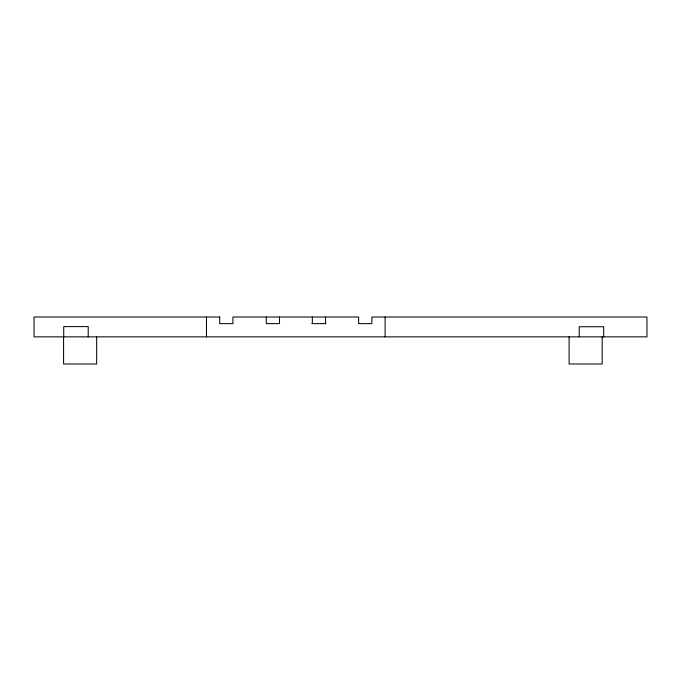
<?xml version="1.0" encoding="UTF-8"?>
<svg xmlns="http://www.w3.org/2000/svg" width="681" height="681" viewBox="0 0 681 681"><rect width="100%" height="100%" fill="white"/><g stroke="black" fill="none" stroke-linecap="round" stroke-linejoin="round"><path stroke-width="1.02" d="M311.821 323.628L326.003 323.628M603.707 336.857L603.707 326.735L579.225 326.735L579.225 336.857M602.183 336.857L602.183 363.986L569.095 363.986L569.095 336.857M385.123 317.014L385.123 336.857M325.569 317.014L325.569 323.628M312.341 317.014L312.341 323.628M279.516 317.014L279.516 323.628L266.28 323.628L266.28 317.014M206.471 317.014L206.471 336.857M96.659 336.857L96.659 363.986L63.58 363.986L63.58 336.857M88.207 336.857L88.207 326.608L63.725 326.608L63.725 336.857M219.691 317.014L34.05 317.014L34.05 336.857L646.95 336.857L646.95 317.014L371.886 317.014L371.886 323.628L358.657 323.628L358.657 317.014L232.919 317.014L232.919 323.628L219.691 323.628L219.691 317.014"/></g></svg>
